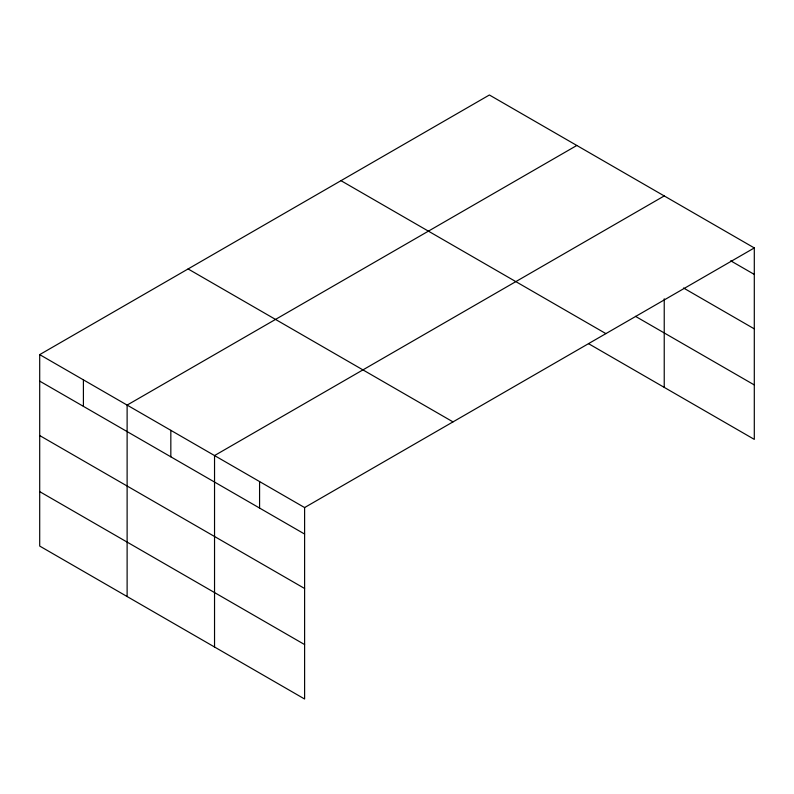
<?xml version="1.0" encoding="UTF-8"?>
<svg xmlns="http://www.w3.org/2000/svg" width="794" height="794" viewBox="0 0 794 794"><rect width="100%" height="100%" fill="white"/><g stroke="black" fill="none" stroke-linecap="round" stroke-linejoin="round"><path stroke-width="1.19" d="M588.543 343.673L754.3 439.38L754.3 247.936L489.392 94.992L39.7 354.62L39.7 546.064L304.608 699.008L304.608 507.565L39.7 354.62M576.811 145.471L127.119 405.099L127.119 596.532M664.231 195.939L214.539 455.567L214.539 647.001M304.608 507.565L754.3 247.936M730.708 260.809L754.3 274.426M683.535 288.004L754.3 328.865M635.448 316.33L754.3 384.941M340.993 180.675L605.901 333.619M188.099 268.948L453.007 421.892M39.7 381.12L304.608 534.054M39.7 435.549L304.608 588.493M39.7 491.625L304.608 644.569M664.231 298.812L664.231 387.373M259.578 481.561L259.578 508.061M170.829 430.328L170.829 456.818M83.41 379.86L83.41 406.349"/></g></svg>
